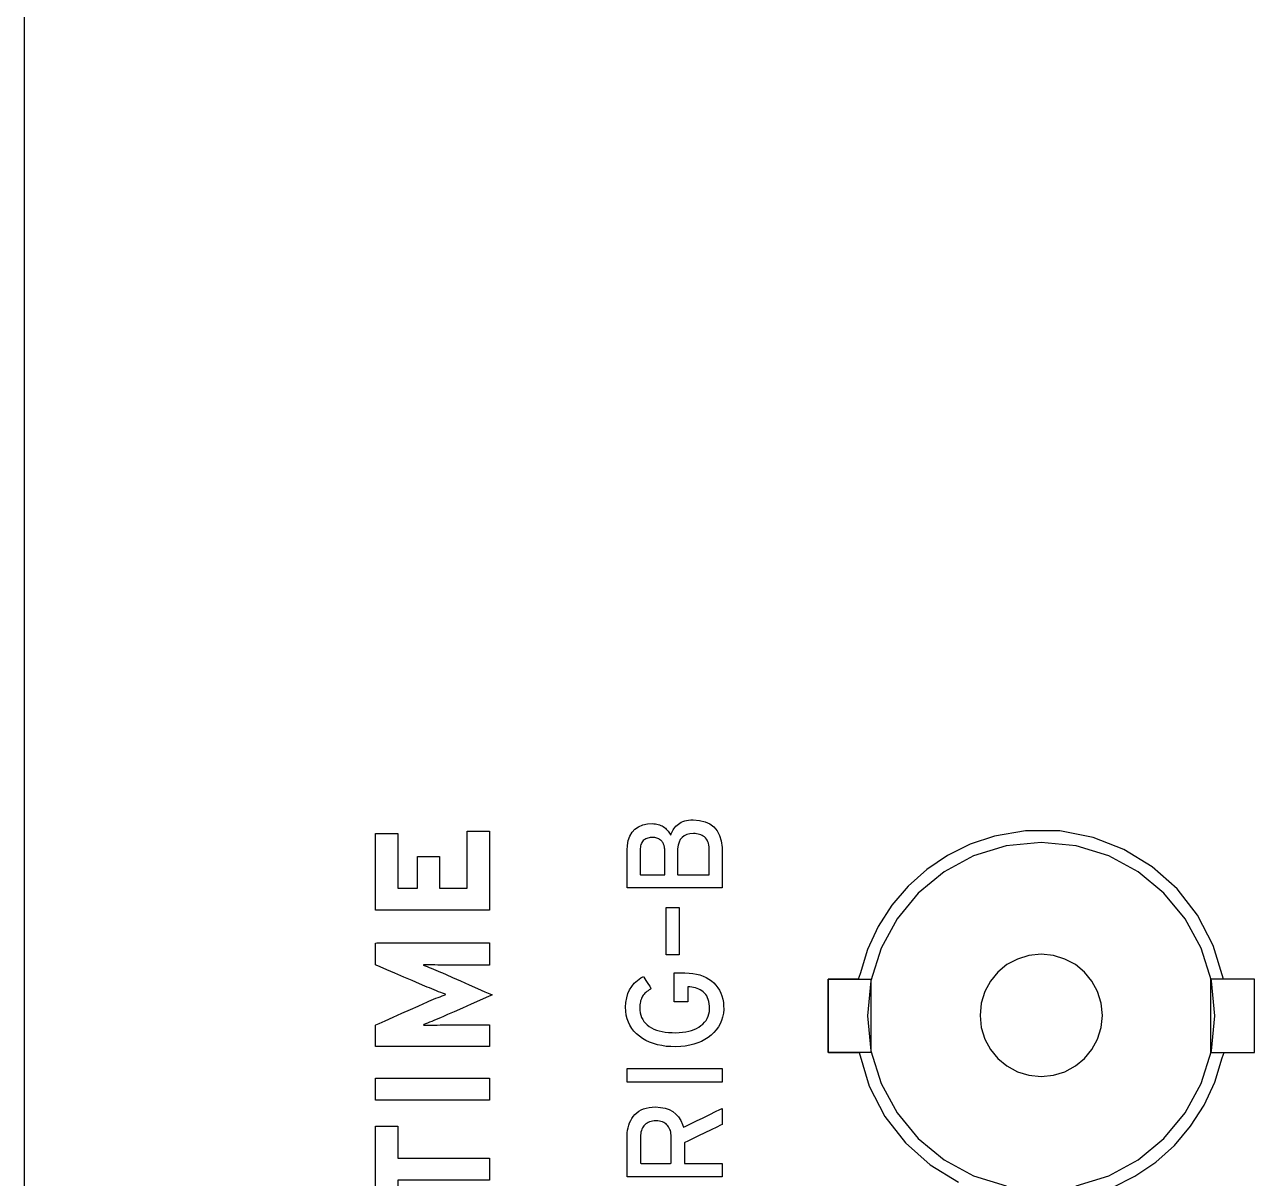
# Model space of a CAD drawing. Extents: x 1 to 47.7, y 0.2 to 35.
# Drawn here: x 31.778 to 33.035, y 13.894 to 15.074 of the extents above; entities that cross this region are included whole.
import ezdxf

# ---------------------------------------------------------------- set-up
doc = ezdxf.new("R2010")
doc.units = 0
doc.header["$MEASUREMENT"] = 0
doc.layers.add('7_0_____DWG', color=7, linetype='CONTINUOUS')

msp = doc.modelspace()

# ---------------------------------------------------------------- linework, layer by layer
at = {"layer": '7_0_____DWG'}
for points in [[(31.778, 13.8343), (31.778, 14.0228), (31.778, 14.2098), (31.778, 14.3951), (31.778, 14.5786), (31.778, 14.7603), (31.778, 14.94), (31.778, 15.1177)], [(32.2532, 14.1681), (32.1366, 14.1681), (32.1366, 14.2466), (32.1594, 14.2466), (32.1594, 14.1907), (32.1796, 14.1907), (32.1796, 14.2232), (32.2022, 14.2232), (32.2022, 14.1907), (32.2305, 14.1907), (32.2305, 14.249), (32.2532, 14.249), (32.2532, 14.1681)], [(32.8898, 13.8847), (32.9129, 13.8962), (32.9342, 13.9106), (32.9532, 13.9277), (32.9698, 13.9472), (32.9836, 13.9688), (32.9945, 13.9923), (33.0022, 14.0174), (33.0041, 14.0226), (33.0069, 14.0226), (33.0112, 14.0226), (33.0164, 14.0226), (33.0219, 14.0226), (33.0271, 14.0226), (33.0314, 14.0226), (33.0342, 14.0226), (33.035, 14.0228), (33.035, 14.0266), (33.035, 14.0349), (33.035, 14.0461), (33.035, 14.0589), (33.035, 14.0718), (33.035, 14.0835), (33.035, 14.0924), (33.035, 14.0973), (33.0346, 14.0978), (33.0321, 14.0978), (33.0281, 14.0978), (33.023, 14.0978), (33.0175, 14.0978), (33.0122, 14.0978), (33.0077, 14.0978), (33.0045, 14.0978), (33.0033, 14.0978), (32.993, 14.1321), (32.977, 14.163), (32.9559, 14.19), (32.9306, 14.2126), (32.9017, 14.2304), (32.8701, 14.2427), (32.8363, 14.2493), (32.8012, 14.2495), (32.7694, 14.244), (32.7445, 14.2357), (32.7213, 14.2242), (32.7001, 14.2098), (32.681, 14.1927), (32.6645, 14.1733), (32.6506, 14.1516), (32.6397, 14.1281), (32.632, 14.103), (32.6301, 14.0978), (32.6273, 14.0978), (32.623, 14.0978), (32.6178, 14.0978), (32.6123, 14.0978), (32.6071, 14.0978), (32.6028, 14.0978), (32.6, 14.0978), (32.5992, 14.0976), (32.5992, 14.0938), (32.5992, 14.0855), (32.5992, 14.0743), (32.5992, 14.0615), (32.5992, 14.0486), (32.5992, 14.0369), (32.5992, 14.028), (32.5992, 14.0231), (32.5997, 14.0226), (32.6021, 14.0226), (32.6062, 14.0226), (32.6112, 14.0226), (32.6167, 14.0226), (32.622, 14.0226), (32.6266, 14.0226), (32.6297, 14.0226), (32.6309, 14.0226), (32.6412, 13.9883), (32.6573, 13.9574), (32.6783, 13.9304), (32.7036, 13.9078), (32.7325, 13.8901)], [(32.8528, 13.8864), (32.8861, 13.8967), (32.9163, 13.9131), (32.9426, 13.9347), (32.9643, 13.961), (32.9807, 13.9911), (32.9911, 14.0244), (32.9947, 14.0602), (32.9911, 14.096), (32.9807, 14.1293), (32.9643, 14.1594), (32.9426, 14.1857), (32.9163, 14.2073), (32.8861, 14.2237), (32.8528, 14.234), (32.8169, 14.2376), (32.7812, 14.234), (32.7479, 14.2237), (32.7178, 14.2073), (32.6915, 14.1857), (32.6699, 14.1594), (32.6535, 14.1293), (32.6431, 14.096), (32.6395, 14.0602), (32.6431, 14.0244), (32.6535, 13.9911), (32.6699, 13.961), (32.6915, 13.9347), (32.7178, 13.9131), (32.7479, 13.8967), (32.7812, 13.8864)], [(32.4469, 14.1226), (32.4336, 14.1226), (32.4336, 14.1711), (32.4469, 14.1711), (32.4469, 14.1226)], [(32.5992, 14.0226), (32.5992, 14.0978), (32.643, 14.0978), (32.643, 14.0226), (32.5992, 14.0226)], [(32.643, 14.0978), (32.643, 14.0226)], [(32.9902, 14.0978), (32.9902, 14.0226)], [(32.9902, 14.0978), (32.9902, 14.0226)], [(33.035, 14.0226), (33.035, 14.0978), (32.9902, 14.0978), (32.9902, 14.0226), (33.035, 14.0226)], [(32.491, 13.9924), (32.3939, 13.9924), (32.3939, 14.0065), (32.491, 14.0065), (32.491, 13.9924)], [(32.2532, 13.9739), (32.1366, 13.9739), (32.1366, 13.9965), (32.2532, 13.9965), (32.2532, 13.9739)], [(32.1595, 13.9148), (32.2532, 13.9148), (32.2532, 13.8922), (32.1595, 13.8922), (32.1595, 13.8598), (32.1366, 13.8598), (32.1366, 13.9473), (32.1595, 13.9473), (32.1595, 13.9148)]]:
    msp.add_lwpolyline(points, dxfattribs=at)
for points in [[(32.4612, 14.2606), (32.4678, 14.2601), (32.4735, 14.2587), (32.4785, 14.2565), (32.4826, 14.2534), (32.4859, 14.2495), (32.4884, 14.2446), (32.4901, 14.239), (32.4909, 14.2324), (32.491, 14.2281), (32.491, 14.2256), (32.491, 14.221), (32.491, 14.2151), (32.491, 14.2087), (32.491, 14.2023), (32.491, 14.1968), (32.491, 14.1928), (32.491, 14.1911), (32.4881, 14.1911), (32.4789, 14.1911), (32.4653, 14.1911), (32.4491, 14.1911), (32.4321, 14.1911), (32.4163, 14.1911), (32.4035, 14.1911), (32.3955, 14.1911), (32.3939, 14.1912), (32.3939, 14.1936), (32.3939, 14.1981), (32.3939, 14.2041), (32.3939, 14.2108), (32.3939, 14.2174), (32.3939, 14.2233), (32.3939, 14.2276), (32.3939, 14.2297), (32.3941, 14.2343), (32.395, 14.2396), (32.3966, 14.2441), (32.3989, 14.248), (32.4018, 14.2512), (32.4054, 14.2536), (32.4098, 14.2554), (32.4147, 14.2564), (32.4195, 14.2568), (32.4211, 14.2567), (32.4227, 14.2565), (32.4242, 14.2563), (32.4257, 14.2559), (32.4271, 14.2555), (32.4284, 14.255), (32.4296, 14.2544), (32.4308, 14.2537), (32.4319, 14.2529), (32.433, 14.2521), (32.4339, 14.2512), (32.4349, 14.2502), (32.4357, 14.2492), (32.4366, 14.2482), (32.4373, 14.247), (32.438, 14.2459), (32.4386, 14.2449), (32.439, 14.2463), (32.4395, 14.2476), (32.4401, 14.249), (32.4409, 14.2503), (32.4417, 14.2515), (32.4427, 14.2528), (32.4437, 14.254), (32.4449, 14.2551), (32.4462, 14.2563), (32.4477, 14.2573), (32.4492, 14.2581), (32.4509, 14.2589), (32.4527, 14.2595), (32.4547, 14.26), (32.4567, 14.2603), (32.4589, 14.2606)], [(32.4199, 14.2427), (32.4186, 14.2426), (32.4174, 14.2425), (32.4163, 14.2423), (32.4151, 14.242), (32.4141, 14.2417), (32.4131, 14.2413), (32.4121, 14.2407), (32.4112, 14.2402), (32.4104, 14.2394), (32.4096, 14.2386), (32.409, 14.2376), (32.4085, 14.2365), (32.408, 14.2354), (32.4077, 14.2341), (32.4074, 14.2327), (32.4072, 14.2312), (32.4072, 14.2296), (32.4072, 14.2286), (32.4072, 14.2261), (32.4072, 14.2224), (32.4072, 14.2181), (32.4072, 14.2137), (32.4072, 14.2096), (32.4072, 14.2064), (32.4072, 14.2046), (32.4074, 14.2043), (32.4092, 14.2043), (32.4124, 14.2043), (32.4164, 14.2043), (32.4208, 14.2043), (32.4251, 14.2043), (32.4288, 14.2043), (32.4314, 14.2043), (32.4323, 14.2043), (32.4323, 14.2053), (32.4323, 14.2079), (32.4323, 14.2116), (32.4323, 14.2159), (32.4323, 14.2203), (32.4323, 14.2243), (32.4323, 14.2275), (32.4323, 14.2293), (32.4323, 14.23), (32.4323, 14.2308), (32.4322, 14.2316), (32.4321, 14.2324), (32.432, 14.2331), (32.4318, 14.2338), (32.4316, 14.2344), (32.4314, 14.2351), (32.4312, 14.2356), (32.4309, 14.2362), (32.4306, 14.2367), (32.4303, 14.2373), (32.43, 14.2377), (32.4297, 14.2382), (32.4293, 14.2387), (32.429, 14.2391), (32.4286, 14.2395), (32.428, 14.24), (32.4271, 14.2407), (32.4262, 14.2412), (32.4253, 14.2416), (32.4243, 14.242), (32.4233, 14.2423), (32.4222, 14.2425), (32.4211, 14.2426)], [(32.4616, 14.2465), (32.4581, 14.2462), (32.4549, 14.2455), (32.4522, 14.2442), (32.45, 14.2426), (32.4482, 14.2404), (32.4469, 14.2378), (32.446, 14.2347), (32.4455, 14.2311), (32.4455, 14.2294), (32.4455, 14.2272), (32.4455, 14.2237), (32.4455, 14.2194), (32.4455, 14.2148), (32.4455, 14.2105), (32.4455, 14.207), (32.4455, 14.2048), (32.4456, 14.2043), (32.4477, 14.2043), (32.4517, 14.2043), (32.4568, 14.2043), (32.4626, 14.2043), (32.4682, 14.2043), (32.4731, 14.2043), (32.4765, 14.2043), (32.4778, 14.2043), (32.4778, 14.2053), (32.4778, 14.208), (32.4778, 14.2118), (32.4778, 14.2161), (32.4778, 14.2206), (32.4778, 14.2247), (32.4778, 14.2277), (32.4778, 14.2293), (32.4777, 14.2309), (32.4776, 14.233), (32.4773, 14.2349), (32.4769, 14.2367), (32.4763, 14.2383), (32.4757, 14.2397), (32.4749, 14.241), (32.4739, 14.2421), (32.4729, 14.2431), (32.4717, 14.2439), (32.4706, 14.2446), (32.4693, 14.2452), (32.4679, 14.2457), (32.4665, 14.246), (32.4649, 14.2463), (32.4633, 14.2465)], [(32.2533, 14.1121), (32.2518, 14.1121), (32.2476, 14.1121), (32.2417, 14.1121), (32.2347, 14.1121), (32.2274, 14.1121), (32.2206, 14.1121), (32.215, 14.1121), (32.2114, 14.1121), (32.2097, 14.1121), (32.2066, 14.1121), (32.2035, 14.1121), (32.2004, 14.1121), (32.1974, 14.1122), (32.1945, 14.1122), (32.1917, 14.1123), (32.1889, 14.1123), (32.1862, 14.1124), (32.1855, 14.1121), (32.1874, 14.1114), (32.1894, 14.1106), (32.1915, 14.1098), (32.1936, 14.1089), (32.1959, 14.108), (32.1983, 14.107), (32.2007, 14.106), (32.2032, 14.1049), (32.205, 14.1042), (32.209, 14.1024), (32.2155, 14.0995), (32.2237, 14.0959), (32.2325, 14.092), (32.241, 14.0882), (32.2484, 14.0849), (32.2536, 14.0826), (32.2559, 14.0816), (32.2544, 14.0809), (32.2497, 14.0788), (32.2428, 14.0758), (32.2344, 14.0721), (32.2256, 14.0681), (32.2172, 14.0644), (32.2103, 14.0614), (32.2056, 14.0593), (32.2038, 14.0585), (32.2013, 14.0574), (32.1988, 14.0564), (32.1964, 14.0554), (32.1941, 14.0545), (32.192, 14.0536), (32.1899, 14.0528), (32.1879, 14.052), (32.186, 14.0512), (32.1856, 14.0507), (32.1883, 14.0507), (32.1911, 14.0507), (32.1939, 14.0508), (32.1968, 14.0508), (32.1997, 14.0508), (32.2028, 14.0509), (32.2059, 14.0509), (32.209, 14.051), (32.211, 14.051), (32.214, 14.051), (32.2192, 14.051), (32.2259, 14.051), (32.2331, 14.051), (32.2402, 14.051), (32.2465, 14.051), (32.251, 14.051), (32.2532, 14.051), (32.2533, 14.0506), (32.2533, 14.0487), (32.2533, 14.0458), (32.2533, 14.0423), (32.2533, 14.0385), (32.2533, 14.0349), (32.2533, 14.0319), (32.2533, 14.0297), (32.2533, 14.0289), (32.2491, 14.0289), (32.2379, 14.0289), (32.2217, 14.0289), (32.2027, 14.0289), (32.1828, 14.0289), (32.1643, 14.0289), (32.149, 14.0289), (32.1392, 14.0289), (32.1366, 14.029), (32.1366, 14.0301), (32.1366, 14.0324), (32.1366, 14.0356), (32.1366, 14.0392), (32.1366, 14.0429), (32.1366, 14.0463), (32.1366, 14.0489), (32.1366, 14.0505), (32.137, 14.0509), (32.1404, 14.0524), (32.1466, 14.0552), (32.1546, 14.0588), (32.1635, 14.0628), (32.1724, 14.0667), (32.1802, 14.0702), (32.1862, 14.0729), (32.1892, 14.0742), (32.1912, 14.0751), (32.1937, 14.0761), (32.1961, 14.0771), (32.1984, 14.0781), (32.2007, 14.079), (32.2028, 14.0798), (32.2049, 14.0806), (32.2069, 14.0813), (32.2087, 14.082), (32.2073, 14.0826), (32.2053, 14.0833), (32.2033, 14.0841), (32.2012, 14.0849), (32.199, 14.0858), (32.1966, 14.0867), (32.1942, 14.0877), (32.1918, 14.0887), (32.1894, 14.0896), (32.1871, 14.0906), (32.1818, 14.0929), (32.1743, 14.0962), (32.1655, 14.0999), (32.1566, 14.1038), (32.1483, 14.1074), (32.1416, 14.1103), (32.1375, 14.1121), (32.1366, 14.1125), (32.1366, 14.1138), (32.1366, 14.1163), (32.1366, 14.1196), (32.1366, 14.1234), (32.1366, 14.1271), (32.1366, 14.1305), (32.1366, 14.1331), (32.1366, 14.1346), (32.138, 14.1347), (32.1463, 14.1347), (32.1605, 14.1347), (32.1785, 14.1347), (32.1983, 14.1347), (32.2177, 14.1347), (32.2346, 14.1347), (32.2471, 14.1347), (32.2531, 14.1347), (32.2533, 14.1342), (32.2533, 14.1323), (32.2533, 14.1294), (32.2533, 14.1258), (32.2533, 14.1219), (32.2533, 14.1182), (32.2533, 14.1151), (32.2533, 14.1129)], [(32.8169, 13.9982), (32.8296, 13.9995), (32.8414, 14.0031), (32.8521, 14.0089), (32.8613, 14.0165), (32.869, 14.0258), (32.8748, 14.0364), (32.8784, 14.0482), (32.8797, 14.0607), (32.8784, 14.0733), (32.8748, 14.085), (32.869, 14.0957), (32.8613, 14.1049), (32.8521, 14.1126), (32.8414, 14.1183), (32.8296, 14.122), (32.8169, 14.1233), (32.8044, 14.122), (32.7927, 14.1183), (32.7821, 14.1126), (32.7729, 14.1049), (32.7652, 14.0957), (32.7595, 14.085), (32.7559, 14.0733), (32.7546, 14.0607), (32.7559, 14.0482), (32.7595, 14.0364), (32.7652, 14.0258), (32.7729, 14.0165), (32.7821, 14.0089), (32.7927, 14.0031), (32.8044, 13.9995)], [(32.453, 14.1042), (32.4572, 14.104), (32.4611, 14.1036), (32.4648, 14.1029), (32.4683, 14.102), (32.4716, 14.1009), (32.4747, 14.0995), (32.4775, 14.0978), (32.4801, 14.0959), (32.4825, 14.0938), (32.4846, 14.0914), (32.4866, 14.0889), (32.4882, 14.0863), (32.4896, 14.0835), (32.4907, 14.0805), (32.4916, 14.0773), (32.4922, 14.074), (32.4925, 14.0706), (32.4926, 14.0668), (32.4922, 14.0628), (32.4914, 14.059), (32.4904, 14.0554), (32.4889, 14.052), (32.4872, 14.0488), (32.485, 14.0458), (32.4826, 14.0431), (32.4797, 14.0405), (32.4766, 14.0381), (32.4733, 14.036), (32.4698, 14.0341), (32.466, 14.0325), (32.462, 14.0312), (32.4578, 14.0301), (32.4533, 14.0293), (32.4486, 14.0288), (32.4436, 14.0286), (32.4386, 14.0287), (32.4338, 14.029), (32.4292, 14.0297), (32.4248, 14.0306), (32.4207, 14.0318), (32.4167, 14.0333), (32.4131, 14.035), (32.4096, 14.0371), (32.4064, 14.0394), (32.4034, 14.0418), (32.4008, 14.0445), (32.3986, 14.0474), (32.3967, 14.0505), (32.3951, 14.0537), (32.3939, 14.0572), (32.393, 14.0609), (32.3925, 14.0649), (32.3923, 14.0691), (32.3926, 14.074), (32.3934, 14.0786), (32.3947, 14.0829), (32.3964, 14.0868), (32.3986, 14.0903), (32.4012, 14.0935), (32.4043, 14.0964), (32.4078, 14.0989), (32.4105, 14.1003), (32.411, 14.0996), (32.4118, 14.0982), (32.413, 14.0964), (32.4143, 14.0943), (32.4157, 14.0923), (32.4169, 14.0904), (32.4178, 14.0889), (32.4183, 14.0881), (32.4177, 14.0876), (32.4164, 14.0868), (32.4152, 14.0859), (32.4141, 14.0851), (32.413, 14.0842), (32.4121, 14.0833), (32.4112, 14.0823), (32.4104, 14.0813), (32.4097, 14.0803), (32.4091, 14.0793), (32.4085, 14.0782), (32.4081, 14.077), (32.4077, 14.0757), (32.4074, 14.0744), (32.4071, 14.073), (32.407, 14.0716), (32.4069, 14.0701), (32.4068, 14.0685), (32.4069, 14.0659), (32.4073, 14.0633), (32.4079, 14.0608), (32.4087, 14.0586), (32.4098, 14.0564), (32.4111, 14.0544), (32.4127, 14.0526), (32.4144, 14.0509), (32.4165, 14.0494), (32.4187, 14.048), (32.4212, 14.0467), (32.4238, 14.0457), (32.4267, 14.0448), (32.4297, 14.0441), (32.4328, 14.0436), (32.4362, 14.0432), (32.4398, 14.043), (32.4435, 14.0429), (32.4471, 14.0431), (32.4505, 14.0434), (32.4537, 14.0438), (32.4568, 14.0445), (32.4596, 14.0453), (32.4623, 14.0463), (32.4648, 14.0474), (32.4672, 14.0487), (32.4693, 14.0502), (32.4713, 14.0518), (32.473, 14.0536), (32.4745, 14.0555), (32.4757, 14.0576), (32.4767, 14.0599), (32.4774, 14.0622), (32.4779, 14.0648), (32.4781, 14.0674), (32.478, 14.0701), (32.4778, 14.0725), (32.4774, 14.0747), (32.4768, 14.0768), (32.4761, 14.0787), (32.4752, 14.0805), (32.4742, 14.0821), (32.473, 14.0835), (32.4716, 14.0848), (32.4701, 14.0858), (32.4686, 14.0868), (32.467, 14.0876), (32.4653, 14.0883), (32.4636, 14.0888), (32.4618, 14.0893), (32.46, 14.0896), (32.4581, 14.0897), (32.4562, 14.0898), (32.4562, 14.0898), (32.4561, 14.0898), (32.4561, 14.0898), (32.456, 14.0898), (32.4559, 14.0898), (32.4559, 14.0898), (32.4558, 14.0898), (32.4558, 14.0898), (32.4558, 14.0898), (32.4558, 14.089), (32.4558, 14.0873), (32.4558, 14.0851), (32.4558, 14.0825), (32.4558, 14.08), (32.4558, 14.0776), (32.4558, 14.0757), (32.4558, 14.0746), (32.4557, 14.0744), (32.4548, 14.0744), (32.4532, 14.0744), (32.4511, 14.0744), (32.4487, 14.0744), (32.4464, 14.0744), (32.4443, 14.0744), (32.4427, 14.0744), (32.4419, 14.0744), (32.4418, 14.0748), (32.4418, 14.0771), (32.4418, 14.0807), (32.4418, 14.0854), (32.4418, 14.0904), (32.4418, 14.0953), (32.4418, 14.0996), (32.4418, 14.1027), (32.4418, 14.1041), (32.4421, 14.1042), (32.443, 14.1042), (32.4445, 14.1042), (32.4463, 14.1042), (32.4482, 14.1042), (32.45, 14.1042), (32.4515, 14.1042), (32.4526, 14.1042)], [(32.4229, 13.967), (32.4281, 13.9666), (32.4327, 13.9657), (32.4369, 13.9643), (32.4406, 13.9623), (32.4438, 13.9598), (32.4465, 13.9568), (32.4487, 13.9532), (32.4505, 13.9491), (32.4515, 13.9463), (32.454, 13.9475), (32.4586, 13.9498), (32.4647, 13.9527), (32.4715, 13.956), (32.4783, 13.9593), (32.4842, 13.9622), (32.4887, 13.9643), (32.4909, 13.9654), (32.491, 13.9651), (32.491, 13.9638), (32.491, 13.9616), (32.491, 13.959), (32.491, 13.9562), (32.491, 13.9535), (32.491, 13.9512), (32.491, 13.9497), (32.491, 13.9492), (32.4894, 13.9484), (32.4854, 13.9464), (32.4798, 13.9437), (32.4733, 13.9406), (32.4667, 13.9374), (32.4606, 13.9344), (32.4558, 13.9321), (32.453, 13.9307), (32.4526, 13.9304), (32.4526, 13.9289), (32.4526, 13.9264), (32.4526, 13.923), (32.4526, 13.9194), (32.4526, 13.9158), (32.4526, 13.9126), (32.4526, 13.9103), (32.4526, 13.9093), (32.4536, 13.9093), (32.457, 13.9093), (32.4622, 13.9093), (32.4685, 13.9093), (32.4751, 13.9093), (32.4814, 13.9093), (32.4867, 13.9093), (32.4901, 13.9093), (32.491, 13.9092), (32.491, 13.9086), (32.491, 13.9071), (32.491, 13.905), (32.491, 13.9027), (32.491, 13.9003), (32.491, 13.8982), (32.491, 13.8965), (32.491, 13.8956), (32.4899, 13.8954), (32.4828, 13.8954), (32.4707, 13.8954), (32.4554, 13.8954), (32.4386, 13.8954), (32.4223, 13.8954), (32.4082, 13.8954), (32.3981, 13.8954), (32.3939, 13.8954), (32.3939, 13.8967), (32.3939, 13.9006), (32.3939, 13.9063), (32.3939, 13.9132), (32.3939, 13.9203), (32.3939, 13.927), (32.3939, 13.9324), (32.3939, 13.9359), (32.3939, 13.9375), (32.394, 13.9404), (32.3943, 13.9432), (32.3949, 13.9458), (32.3956, 13.9484), (32.3964, 13.9508), (32.3975, 13.9531), (32.3988, 13.9553), (32.4002, 13.9574), (32.4019, 13.9594), (32.4038, 13.9611), (32.4059, 13.9626), (32.4082, 13.9639), (32.4107, 13.965), (32.4134, 13.9658), (32.4164, 13.9665), (32.4195, 13.9668)], [(32.4233, 13.9527), (32.4215, 13.9527), (32.4198, 13.9525), (32.4183, 13.9521), (32.4168, 13.9517), (32.4154, 13.9512), (32.4142, 13.9505), (32.4131, 13.9497), (32.412, 13.9488), (32.4111, 13.9478), (32.4103, 13.9467), (32.4095, 13.9455), (32.4089, 13.9442), (32.4084, 13.9429), (32.408, 13.9414), (32.4078, 13.9398), (32.4076, 13.9382), (32.4076, 13.9367), (32.4076, 13.9353), (32.4076, 13.9323), (32.4076, 13.9281), (32.4076, 13.9233), (32.4076, 13.9185), (32.4076, 13.9142), (32.4076, 13.911), (32.4076, 13.9094), (32.4082, 13.9093), (32.4109, 13.9093), (32.4152, 13.9093), (32.4205, 13.9093), (32.426, 13.9093), (32.4312, 13.9093), (32.4355, 13.9093), (32.4383, 13.9093), (32.4389, 13.9094), (32.4389, 13.911), (32.4389, 13.9142), (32.4389, 13.9185), (32.4389, 13.9233), (32.4389, 13.9281), (32.4389, 13.9323), (32.4389, 13.9353), (32.4389, 13.9367), (32.4389, 13.9382), (32.4387, 13.9398), (32.4385, 13.9413), (32.4381, 13.9428), (32.4376, 13.9441), (32.437, 13.9454), (32.4363, 13.9466), (32.4355, 13.9477), (32.4346, 13.9487), (32.4336, 13.9496), (32.4325, 13.9504), (32.4313, 13.9511), (32.4299, 13.9517), (32.4284, 13.9521), (32.4268, 13.9524), (32.4252, 13.9527)]]:
    msp.add_lwpolyline(points, close=True, dxfattribs=at)

doc.saveas('drawing.dxf')
